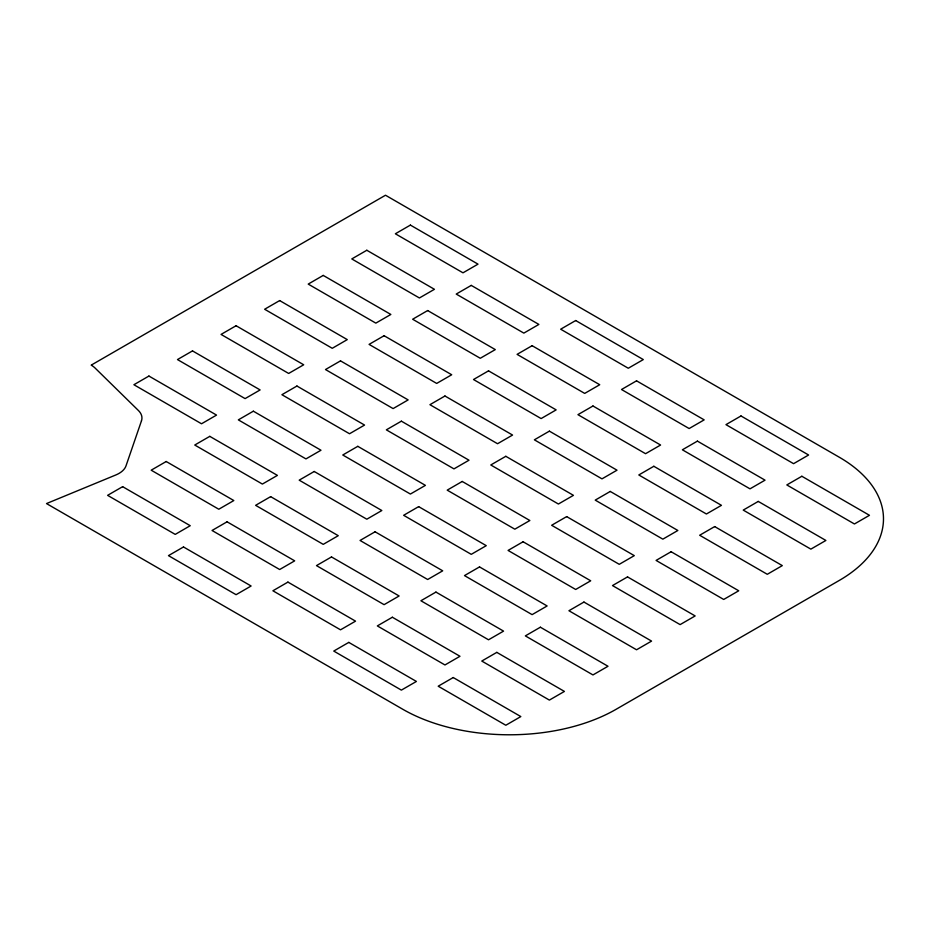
<?xml version="1.0" encoding="UTF-8"?>
<svg xmlns="http://www.w3.org/2000/svg" width="930" height="930" viewBox="0 0 930 930"><rect width="100%" height="100%" fill="white"/><g stroke="black" fill="none" stroke-linecap="round" stroke-linejoin="round"><path stroke-width="1.4" d="M141.465 420.848L126.015 465.849A25.505 14.729 0 0 1 115.82 474.974L46.5 503.572L402.771 709.265A150.881 87.118 0 0 0 616.16 709.265L839.302 580.425A150.881 87.118 0 0 0 839.302 457.235L385.497 195.23L91.187 365.141A25.505 14.729 0 0 1 95.127 368.082L138.419 410.514A25.505 14.729 0 0 1 141.465 420.848M148.928 376.057L133.897 384.729L201.519 423.778L216.539 415.094L148.928 376.057M192.498 350.901L177.479 359.573L245.102 398.61L260.121 389.937L192.498 350.901M236.081 325.733L221.049 334.416L288.672 373.453L303.703 364.781L236.081 325.733M279.663 300.576L264.632 309.248L332.254 348.297L347.274 339.613L279.663 300.576M323.233 275.42L308.214 284.092L375.825 323.128L390.856 314.456L323.233 275.42M366.815 250.263L351.784 258.935L419.407 297.972L434.438 289.3L366.815 250.263M410.397 225.095L395.366 233.779L462.989 272.816L478.008 264.143L410.397 225.095M122.632 486.669L107.601 495.341L175.224 534.39L190.243 525.706L122.632 486.669M166.203 461.513L151.183 470.185L218.794 509.233L233.825 500.549L166.203 461.513M209.785 436.356L194.754 445.028L262.376 484.065L277.407 475.393L209.785 436.356M253.355 411.188L238.336 419.872L305.958 458.909L320.978 450.236L253.355 411.188M296.937 386.031L281.906 394.704L349.529 433.752L364.56 425.068L296.937 386.031M340.52 360.875L325.488 369.547L393.111 408.584L408.142 399.912L340.52 360.875M384.09 335.718L369.071 344.391L436.693 383.427L451.713 374.755L384.09 335.718M427.672 310.55L412.641 319.234L480.264 358.271L495.295 349.599L427.672 310.55M471.254 285.394L456.223 294.066L523.846 333.114L538.877 324.43L471.254 285.394M183.489 546.968L168.458 555.64L236.081 594.689L251.112 586.005L183.489 546.968M227.06 521.811L212.04 530.484L279.663 569.52L294.682 560.848L227.06 521.811M270.642 496.643L255.611 505.327L323.233 544.364L338.264 535.692L270.642 496.643M314.224 471.487L299.193 480.159L366.815 519.207L381.835 510.524L314.224 471.487M357.794 446.33L342.775 455.002L410.397 494.051L425.417 485.367L357.794 446.33M401.376 421.174L386.345 429.846L453.968 468.883L468.999 460.211L401.376 421.174M444.959 396.006L429.927 404.69L497.55 443.726L512.57 435.054L444.959 396.006M488.529 370.849L473.51 379.521L541.121 418.57L556.152 409.886L488.529 370.849M532.111 345.693L517.08 354.365L584.703 393.402L599.734 384.729L532.111 345.693M575.693 320.536L560.662 329.208L628.285 368.245L643.304 359.573L575.693 320.536M287.928 582.099L272.897 590.783L340.52 629.819L355.539 621.147L287.928 582.099M331.499 556.942L316.479 565.614L384.09 604.663L399.121 595.979L331.499 556.942M375.081 531.786L360.05 540.458L427.672 579.506L442.703 570.822L375.081 531.786M418.651 506.629L403.632 515.301L471.254 554.338L486.274 545.666L418.651 506.629M462.233 481.461L447.202 490.145L514.825 529.182L529.856 520.509L462.233 481.461M505.815 456.305L490.784 464.977L558.407 504.025L573.438 495.341L505.815 456.305M549.386 431.148L534.366 439.82L601.989 478.857L617.009 470.185L549.386 431.148M592.968 405.992L577.937 414.664L645.56 453.7L660.591 445.028L592.968 405.992M636.55 380.823L621.519 389.507L689.142 428.544L704.173 419.872L636.55 380.823M348.785 642.398L333.754 651.07L401.376 690.118L416.408 681.446L348.785 642.398M392.355 617.241L377.336 625.913L444.959 664.962L459.978 656.278L392.355 617.241M435.938 592.085L420.906 600.757L488.529 639.794L503.56 631.121L435.938 592.085M479.52 566.916L464.489 575.6L532.111 614.637L547.131 605.965L479.52 566.916M523.09 541.76L508.071 550.432L575.693 589.481L590.713 580.797L523.09 541.76M566.672 516.603L551.641 525.276L619.264 564.324L634.295 555.64L566.672 516.603M610.254 491.447L595.223 500.119L662.846 539.156L677.865 530.484L610.254 491.447M653.825 466.279L638.805 474.963L706.416 513.999L721.448 505.327L653.825 466.279M697.407 441.122L682.376 449.795L749.999 488.843L765.03 480.159L697.407 441.122M740.989 415.966L725.958 424.638L793.581 463.675L808.6 455.002L740.989 415.966M453.224 677.54L438.193 686.212L505.815 725.249L520.835 716.577L453.224 677.54M496.794 652.372L481.775 661.056L549.386 700.092L564.417 691.42L496.794 652.372M540.376 627.215L525.345 635.888L592.968 674.936L607.999 666.264L540.376 627.215M583.947 602.059L568.928 610.731L636.55 649.779L651.57 641.096L583.947 602.059M627.529 576.902L612.498 585.575L680.121 624.611L695.152 615.939L627.529 576.902M671.111 551.734L656.08 560.418L723.703 599.455L738.734 590.783L671.111 551.734M714.682 526.578L699.662 535.25L767.285 574.298L782.304 565.614L714.682 526.578M758.264 501.421L743.233 510.093L810.855 549.13L825.887 540.458L758.264 501.421M801.846 476.265L786.815 484.937L854.438 523.974L869.469 515.301L801.846 476.265"/></g></svg>
